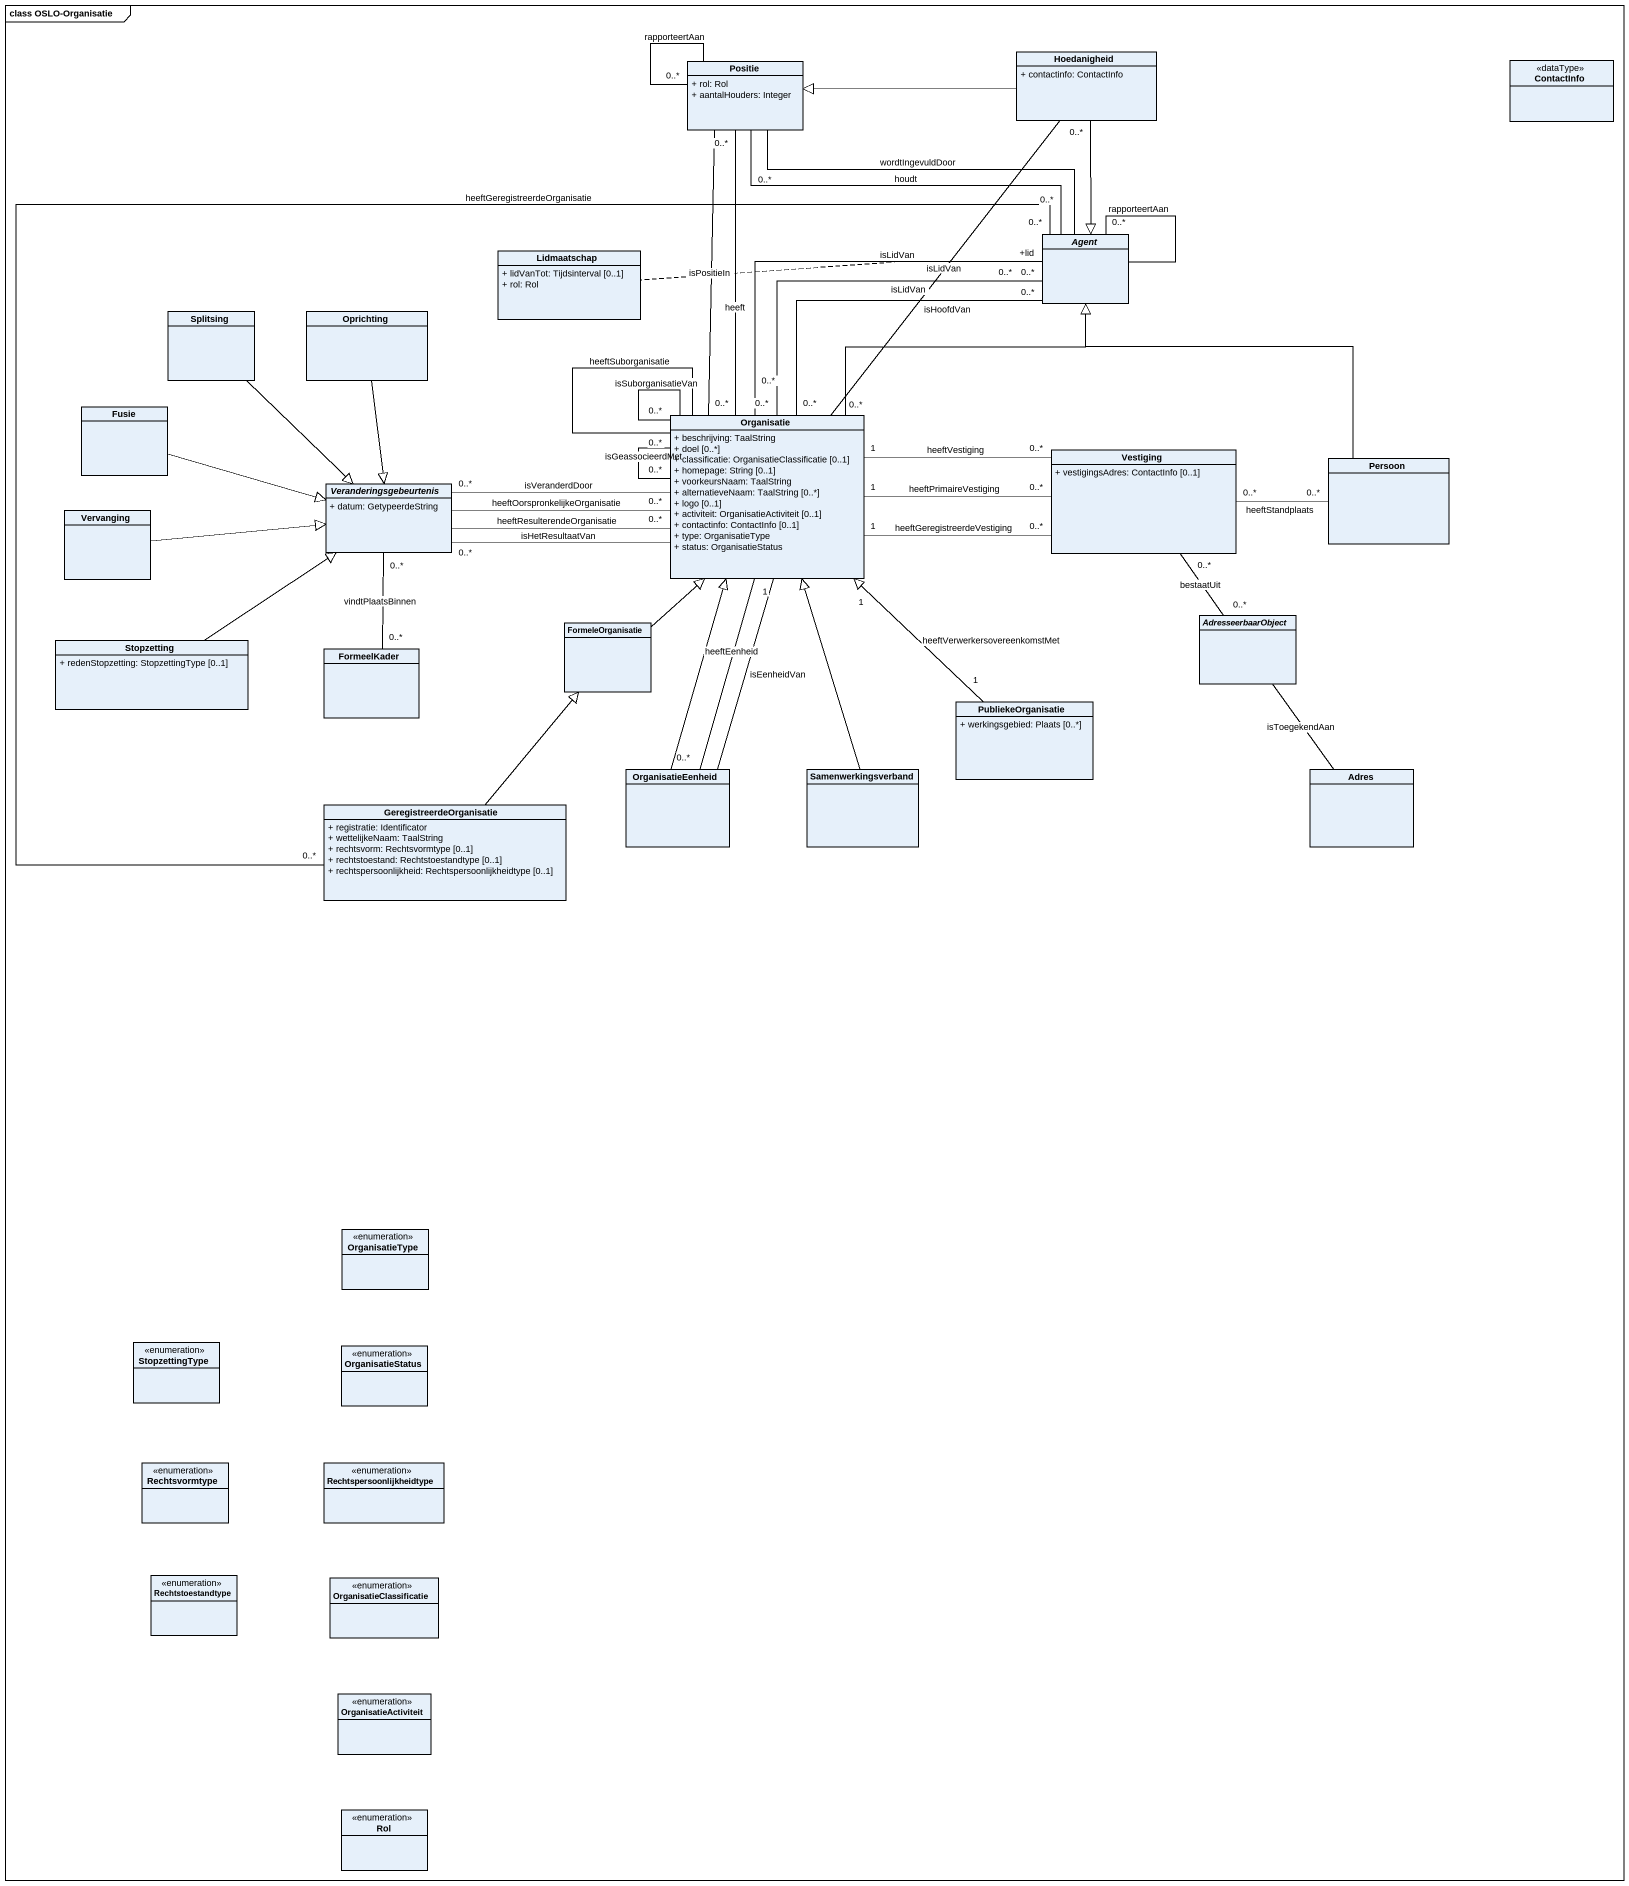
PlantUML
@startuml
mainframe class OSLO-Organisatie
hide circle
hide empty members
skinparam classAttributeIconSize 0
class Positie {
  + rol: Rol
  + aantalHouders: Integer
}
class Hoedanigheid {
  + contactinfo: ContactInfo
}
class ContactInfo <<dataType>>
abstract class "Agent" as Agent_
class Lidmaatschap {
  + lidVanTot: Tijdsinterval [0..1]
  + rol: Rol
}
class Splitsing
class Oprichting
class Fusie
class Organisatie {
  + beschrijving: TaalString
  + doel [0..*]
  + classificatie: OrganisatieClassificatie [0..1]
  + homepage: String [0..1]
  + voorkeursNaam: TaalString
  + alternatieveNaam: TaalString [0..*]
  + logo [0..1]
  + activiteit: OrganisatieActiviteit [0..1]
  + contactinfo: ContactInfo [0..1]
  + type: OrganisatieType
  + status: OrganisatieStatus
}
class Vestiging {
  + vestigingsAdres: ContactInfo [0..1]
}
class Persoon
abstract class Veranderingsgebeurtenis {
  + datum: GetypeerdeString
}
class Vervanging
class FormeleOrganisatie
abstract class AdresseerbaarObject
class Stopzetting {
  + redenStopzetting: StopzettingType [0..1]
}
class FormeelKader
class PubliekeOrganisatie {
  + werkingsgebied: Plaats [0..*]
}
class OrganisatieEenheid
class Samenwerkingsverband
class Adres
class GeregistreerdeOrganisatie {
  + registratie: Identificator
  + wettelijkeNaam: TaalString
  + rechtsvorm: Rechtsvormtype [0..1]
  + rechtstoestand: Rechtstoestandtype [0..1]
  + rechtspersoonlijkheid: Rechtspersoonlijkheidtype [0..1]
}
enum OrganisatieType
enum StopzettingType
enum OrganisatieStatus
enum Rechtsvormtype
enum Rechtspersoonlijkheidtype
enum Rechtstoestandtype
enum OrganisatieClassificatie
enum OrganisatieActiviteit
enum Rol
Positie -- "0..*" Positie : rapporteertAan
Positie -right- Agent_ : wordtIngevuldDoor
Positie -- "0..*" Organisatie : isPositieIn
Hoedanigheid -left-|> Positie
Hoedanigheid --|> Agent_
Hoedanigheid "0..*" -- "0..*" Organisatie : isLidVan
Agent_ "0..*" -left- "0..*" Positie : houdt
Agent_ -- "0..*" Agent_ : rapporteertAan
Agent_ "0..*" -- "0..*" Organisatie : isLidVan
Agent_ "0..*" -- "0..*" Organisatie : isHoofdVan
Agent_ "+lid\n0..*" -- "0..*" Organisatie : isLidVan
(Agent_, Organisatie) .. Lidmaatschap
Agent_ "0..*" -- "0..*" GeregistreerdeOrganisatie : heeftGeregistreerdeOrganisatie
Splitsing --|> Veranderingsgebeurtenis
Oprichting --|> Veranderingsgebeurtenis
Fusie -right-|> Veranderingsgebeurtenis
Organisatie -up- "0..*" Positie : heeft
Organisatie -up-|> Agent_
Organisatie -- "0..*" Organisatie : isSuborganisatieVan
Organisatie -- "0..*" Organisatie : heeftSuborganisatie
Organisatie -- "0..*" Organisatie : isGeassocieerdMet
Organisatie "1" -right- "0..*" Vestiging : heeftVestiging
Organisatie "1" -right- "0..*" Vestiging : heeftGeregistreerdeVestiging
Organisatie "1" -right- "0..*" Vestiging : heeftPrimaireVestiging
Organisatie -left- "0..*" Veranderingsgebeurtenis : isHetResultaatVan
Organisatie -left- "0..*" Veranderingsgebeurtenis : isVeranderdDoor
Organisatie "1" -- "0..*" OrganisatieEenheid : heeftEenheid
Vestiging "0..*" -- "0..*" AdresseerbaarObject : bestaatUit
Persoon -up-|> Agent_
Persoon "0..*" -left- "0..*" Vestiging : heeftStandplaats
Veranderingsgebeurtenis -right- "0..*" Organisatie : heeftResulterendeOrganisatie
Veranderingsgebeurtenis -right- "0..*" Organisatie : heeftOorspronkelijkeOrganisatie
Veranderingsgebeurtenis "0..*" -- "0..*" FormeelKader : vindtPlaatsBinnen
Vervanging -right-|> Veranderingsgebeurtenis
FormeleOrganisatie -up-|> Organisatie
Stopzetting -up-|> Veranderingsgebeurtenis
PubliekeOrganisatie "1" -up- "1" Organisatie : heeftVerwerkersovereenkomstMet
PubliekeOrganisatie -up-|> Organisatie
OrganisatieEenheid -up- Organisatie : isEenheidVan
OrganisatieEenheid -up-|> Organisatie
Samenwerkingsverband -up-|> Organisatie
Adres -up- AdresseerbaarObject : isToegekendAan
GeregistreerdeOrganisatie -up-|> FormeleOrganisatie
@enduml
